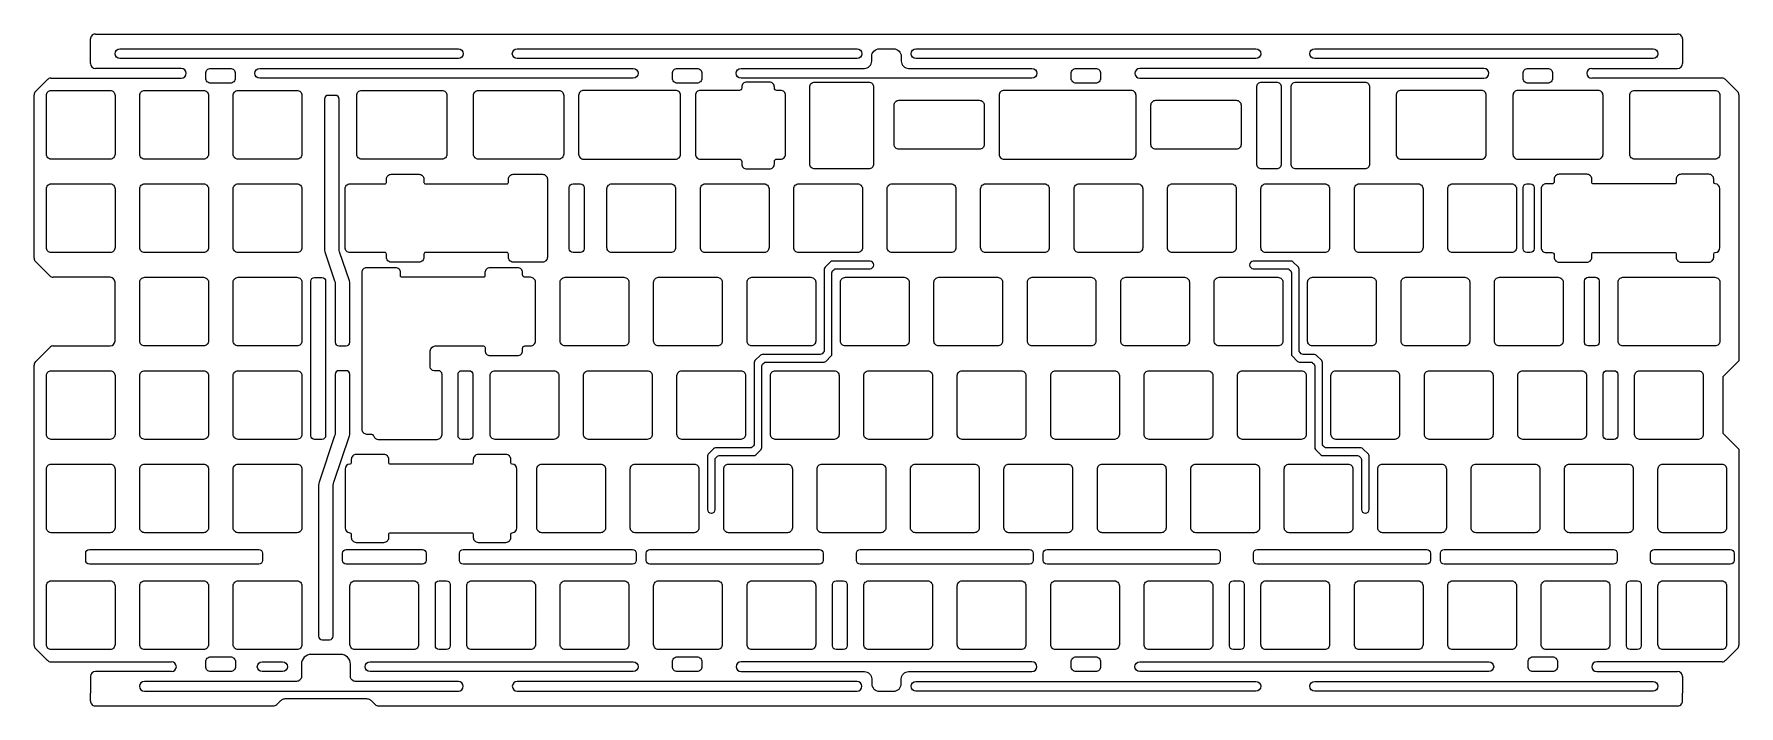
# Model space of a CAD drawing. Header units: millimetres. Extents: x 193 to 540, y 13 to 150.
import ezdxf

# ---------------------------------------------------------------- set-up
doc = ezdxf.new("R2010")
doc.units = ezdxf.units.MM
doc.layers.get('0').update_dxf_attribs({"linetype": 'CONTINUOUS'})

msp = doc.modelspace()

# ---------------------------------------------------------------- linework, layer by layer
for p, q in [((205.08, 150.08), (527.69, 150.08)), ((204.08, 147.51), (204.08, 149.08)), ((204.08, 144.08), (204.08, 147.51)), ((528.69, 149.08), (528.69, 147.51)), ((528.69, 147.51), (528.69, 144.08)), ((222.58, 143.08), (205.08, 143.08)), ((510.19, 143.08), (527.69, 143.08)), ((195.28, 140.79), (192.87, 138.37)), ((195.99, 141.08), (222.58, 141.08)), ((536.78, 141.08), (510.19, 141.08)), ((539.9, 138.37), (537.48, 140.79)), ((192.58, 104.39), (192.58, 137.67)), ((540.19, 137.67), (540.19, 83.43)), ((195.78, 100.77), (192.87, 103.69)), ((208.08, 100.48), (196.49, 100.48)), ((209.08, 87.48), (209.08, 99.48)), ((192.87, 83.27), (195.78, 86.19)), ((196.49, 86.48), (208.08, 86.48)), ((540.19, 83.43), (536.93, 80.17)), ((192.58, 25.48), (192.58, 82.57)), ((536.93, 80.17), (536.93, 68.69)), ((536.93, 68.69), (540.19, 65.43)), ((540.19, 65.43), (540.19, 25.48)), ((192.87, 24.77), (195.28, 22.36)), ((537.48, 22.36), (539.9, 24.77)), ((195.99, 22.07), (220.58, 22.07)), ((536.78, 22.07), (511.19, 22.07)), ((204.08, 19.07), (204.08, 15.64)), ((220.58, 20.07), (205.08, 20.07)), ((511.19, 20.07), (527.69, 20.07)), ((528.69, 19.07), (528.69, 15.64)), ((204.08, 14.07), (204.08, 15.64)), ((242.65, 13.96), (242.19, 13.5)), ((260.11, 14.54), (244.06, 14.54)), ((261.98, 13.5), (261.52, 13.96)), ((528.69, 14.07), (528.69, 15.64)), ((205.08, 13.07), (241.34, 13.07)), ((242.19, 13.5), (242.05, 13.36)), ((262.12, 13.36), (261.98, 13.5)), ((262.82, 13.07), (527.69, 13.07))]:
    msp.add_line(p, q)
for points in [[(210.08, 147.08), (279.08, 147.08, -1), (279.08, 145.08), (210.08, 145.08, -1)], [(291.08, 145.08, -1), (291.08, 147.08), (360.38, 147.08, -1), (360.38, 145.08)], [(396.04, 141.08), (336.73, 141.08, -1), (336.73, 143.08), (361.88, 143.08, 0.414214), (363.38, 144.58), (363.38, 145.57, -0.414214), (364.88, 147.07), (367.88, 147.07, -0.414214), (369.38, 145.57), (369.38, 144.58, 0.414214), (370.88, 143.08), (396.04, 143.08, -1)], [(372.38, 145.08, -1), (372.38, 147.08), (441.69, 147.08, -1), (441.69, 145.08)], [(453.69, 145.08, -1), (453.69, 147.08), (522.69, 147.08, -1), (522.69, 145.08)], [(228.58, 140.08, -0.414214), (227.58, 141.08), (227.58, 142.08, -0.414214), (228.58, 143.08), (232.58, 143.08, -0.414214), (233.58, 142.08), (233.58, 141.08, -0.414214), (232.58, 140.08)], [(238.58, 143.08), (314.73, 143.08, -1), (314.73, 141.08), (238.58, 141.08, -1)], [(323.73, 140.08, -0.414214), (322.73, 141.08), (322.73, 142.08, -0.414214), (323.73, 143.08), (327.73, 143.08, -0.414214), (328.73, 142.08), (328.73, 141.08, -0.414214), (327.73, 140.08)], [(410.04, 141.08, -0.414214), (409.04, 140.08), (405.04, 140.08, -0.414214), (404.04, 141.08), (404.04, 142.08, -0.414214), (405.04, 143.08), (409.04, 143.08, -0.414214), (410.04, 142.08)], [(488.19, 143.08), (418.04, 143.08, 1), (418.04, 141.08), (488.19, 141.08, 1)], [(502.19, 142.08), (502.19, 141.08, -0.414214), (501.19, 140.08), (497.19, 140.08, -0.414214), (496.19, 141.08), (496.19, 142.08, -0.414214), (497.19, 143.08), (501.19, 143.08, -0.414214)], [(327.43, 137.58), (327.43, 125.58, 0.414214), (328.43, 124.58), (336.38, 124.58, -0.414214), (336.88, 124.08), (336.88, 123.58, 0.414214), (337.88, 122.58), (342.53, 122.58, 0.414214), (343.53, 123.58), (343.53, 124.08, -0.414214), (344.03, 124.58), (344.81, 124.58, 0.414214), (345.81, 125.58), (345.81, 137.58, 0.414214), (344.81, 138.58), (344.03, 138.58, -0.414214), (343.53, 139.08), (343.53, 139.28, 0.414214), (342.53, 140.28), (337.88, 140.28, 0.414214), (336.88, 139.28), (336.88, 139.08, -0.414214), (336.38, 138.58), (328.43, 138.58, 0.414214)], [(350.75, 123.58), (350.75, 139.28, -0.414214), (351.75, 140.28), (362.75, 140.28, -0.414214), (363.75, 139.28), (363.75, 123.58, -0.414214), (362.75, 122.58), (351.75, 122.58, -0.414214)], [(446.89, 139.28), (446.89, 123.58, -0.414214), (445.89, 122.58), (442.89, 122.58, -0.414214), (441.89, 123.58), (441.89, 139.28, -0.414214), (442.89, 140.28), (445.89, 140.28, -0.414214)], [(464.89, 139.28), (464.89, 123.58, -0.414214), (463.89, 122.58), (449.89, 122.58, -0.414214), (448.89, 123.58), (448.89, 139.28, -0.414214), (449.89, 140.28), (463.89, 140.28, -0.414214)], [(196.08, 138.58), (208.08, 138.58, -0.414214), (209.08, 137.58), (209.08, 125.58, -0.414214), (208.08, 124.58), (196.08, 124.58, -0.414214), (195.08, 125.58), (195.08, 137.58, -0.414214)], [(214.13, 137.58, -0.414214), (215.13, 138.58), (227.13, 138.58, -0.414214), (228.13, 137.58), (228.13, 125.58, -0.414214), (227.13, 124.58), (215.13, 124.58, -0.414214), (214.13, 125.58)], [(233.18, 137.58, -0.414214), (234.18, 138.58), (246.18, 138.58, -0.414214), (247.18, 137.58), (247.18, 125.58, -0.414214), (246.18, 124.58), (234.18, 124.58, -0.414214), (233.18, 125.58)], [(254.88, 105.65, -0.0816), (254.77, 106.29), (254.77, 136.83, 0.414214), (254.02, 137.58), (252.52, 137.58, 0.414214), (251.77, 136.83), (251.77, 106.29, 0.0816), (251.88, 105.65), (253.86, 99.79, -0.0816), (253.96, 99.15), (253.96, 87.23, 0.414214), (254.71, 86.48), (256.21, 86.48, 0.414214), (256.96, 87.23), (256.96, 99.15, 0.0816), (256.86, 99.79)], [(258.37, 137.58, -0.414214), (259.37, 138.58), (275.75, 138.58, -0.414214), (276.75, 137.58), (276.75, 125.58, -0.414214), (275.75, 124.58), (259.37, 124.58, -0.414214), (258.37, 125.58)], [(282.18, 137.58, -0.414214), (283.18, 138.58), (299.56, 138.58, -0.414214), (300.56, 137.58), (300.56, 125.58, -0.414214), (299.56, 124.58), (283.18, 124.58, -0.414214), (282.18, 125.58)], [(324.38, 125.58), (324.38, 137.58, 0.414214), (323.38, 138.58), (304.61, 138.58, 0.414214), (303.61, 137.58), (303.61, 125.58, 0.414214), (304.61, 124.58), (323.38, 124.58, 0.414214)], [(367.93, 127.58), (367.93, 135.58, -0.414214), (368.93, 136.58), (385.31, 136.58, -0.414214), (386.31, 135.58), (386.31, 127.58, -0.414214), (385.31, 126.58), (368.93, 126.58, -0.414214)], [(417.27, 125.58), (417.27, 137.58, 0.414214), (416.27, 138.58), (390.34, 138.58, 0.414214), (389.34, 137.58), (389.34, 125.58, 0.414214), (390.34, 124.58), (416.27, 124.58, 0.414214)], [(420.3, 127.58), (420.3, 135.58, -0.414214), (421.3, 136.58), (437.68, 136.58, -0.414214), (438.68, 135.58), (438.68, 127.58, -0.414214), (437.68, 126.58), (421.3, 126.58, -0.414214)], [(471.3, 124.58), (487.68, 124.58, 0.414214), (488.68, 125.58), (488.68, 137.58, 0.414214), (487.68, 138.58), (471.3, 138.58, 0.414214), (470.3, 137.58), (470.3, 125.58, 0.414214)], [(495.11, 124.58), (511.49, 124.58, 0.414214), (512.49, 125.58), (512.49, 137.58, 0.414214), (511.49, 138.58), (495.11, 138.58, 0.414214), (494.11, 137.58), (494.11, 125.58, 0.414214)], [(535.31, 138.58, -0.414214), (536.31, 137.58), (536.31, 125.58, -0.414214), (535.31, 124.58), (518.93, 124.58, -0.414214), (517.93, 125.58), (517.93, 137.58, -0.414214), (518.93, 138.58)], [(208.08, 105.53), (196.08, 105.53, -0.414214), (195.08, 106.53), (195.08, 118.53, -0.414214), (196.08, 119.53), (208.08, 119.53, -0.414214), (209.08, 118.53), (209.08, 106.53, -0.414214)], [(228.13, 106.53, -0.414214), (227.13, 105.53), (215.13, 105.53, -0.414214), (214.13, 106.53), (214.13, 118.53, -0.414214), (215.13, 119.53), (227.13, 119.53, -0.414214), (228.13, 118.53)], [(246.18, 105.53), (234.18, 105.53, -0.414214), (233.18, 106.53), (233.18, 118.53, -0.414214), (234.18, 119.53), (246.18, 119.53, -0.414214), (247.18, 118.53), (247.18, 106.53, -0.414214)], [(296.24, 103.57), (290.28, 103.57, -0.414214), (289.28, 104.57), (289.28, 105.23, 0.414214), (288.98, 105.53), (272.36, 105.53, 0.414214), (272.06, 105.23), (272.06, 104.57, -0.414214), (271.06, 103.57), (265.41, 103.57, -0.414214), (264.41, 104.57), (264.41, 105.23, 0.414214), (264.11, 105.53), (256.99, 105.53, -0.414214), (255.99, 106.53), (255.99, 118.53, -0.414214), (256.99, 119.53), (264.11, 119.53, 0.414214), (264.41, 119.83), (264.41, 120.49, -0.414214), (265.41, 121.49), (271.06, 121.49, -0.414214), (272.06, 120.49), (272.06, 119.83, 0.414214), (272.36, 119.53), (288.98, 119.53, 0.414214), (289.28, 119.83), (289.28, 120.49, -0.414214), (290.28, 121.49), (296.24, 121.49, -0.414214), (297.24, 120.49), (297.24, 104.57, -0.414214)], [(304.71, 118.78), (304.71, 106.28, -0.414214), (303.96, 105.53), (302.46, 105.53, -0.414214), (301.71, 106.28), (301.71, 118.78, -0.414214), (302.46, 119.53), (303.96, 119.53, -0.414214)], [(310.38, 119.53), (322.38, 119.53, -0.414214), (323.38, 118.53), (323.38, 106.53, -0.414214), (322.38, 105.53), (310.38, 105.53, -0.414214), (309.38, 106.53), (309.38, 118.53, -0.414214)], [(329.43, 119.53), (341.43, 119.53, -0.414214), (342.43, 118.53), (342.43, 106.53, -0.414214), (341.43, 105.53), (329.43, 105.53, -0.414214), (328.43, 106.53), (328.43, 118.53, -0.414214)], [(348.48, 119.53), (360.48, 119.53, -0.414214), (361.48, 118.53), (361.48, 106.53, -0.414214), (360.48, 105.53), (348.48, 105.53, -0.414214), (347.48, 106.53), (347.48, 118.53, -0.414214)], [(367.53, 119.53), (379.53, 119.53, -0.414214), (380.53, 118.53), (380.53, 106.53, -0.414214), (379.53, 105.53), (367.53, 105.53, -0.414214), (366.53, 106.53), (366.53, 118.53, -0.414214)], [(386.58, 119.53), (398.58, 119.53, -0.414214), (399.58, 118.53), (399.58, 106.53, -0.414214), (398.58, 105.53), (386.58, 105.53, -0.414214), (385.58, 106.53), (385.58, 118.53, -0.414214)], [(405.63, 119.53), (417.63, 119.53, -0.414214), (418.63, 118.53), (418.63, 106.53, -0.414214), (417.63, 105.53), (405.63, 105.53, -0.414214), (404.63, 106.53), (404.63, 118.53, -0.414214)], [(424.68, 119.53), (436.68, 119.53, -0.414214), (437.68, 118.53), (437.68, 106.53, -0.414214), (436.68, 105.53), (424.68, 105.53, -0.414214), (423.68, 106.53), (423.68, 118.53, -0.414214)], [(443.73, 119.53), (455.73, 119.53, -0.414214), (456.73, 118.53), (456.73, 106.53, -0.414214), (455.73, 105.53), (443.73, 105.53, -0.414214), (442.73, 106.53), (442.73, 118.53, -0.414214)], [(462.78, 119.53), (474.78, 119.53, -0.414214), (475.78, 118.53), (475.78, 106.53, -0.414214), (474.78, 105.53), (462.78, 105.53, -0.414214), (461.78, 106.53), (461.78, 118.53, -0.414214)], [(494.83, 106.53, -0.414214), (493.83, 105.53), (481.83, 105.53, -0.414214), (480.83, 106.53), (480.83, 118.53, -0.414214), (481.83, 119.53), (493.83, 119.53, -0.414214), (494.83, 118.53)], [(496.96, 119.53), (497.66, 119.53, -0.414214), (498.41, 118.78), (498.41, 106.28, -0.414214), (497.66, 105.53), (496.96, 105.53, -0.414214), (496.21, 106.28), (496.21, 118.78, -0.414214)], [(535.35, 119.53, -0.401783), (535.06, 119.83), (535.06, 120.49, 0.414214), (534.06, 121.49), (528.41, 121.49, 0.414214), (527.41, 120.49), (527.41, 119.83, -0.414214), (527.11, 119.53), (510.49, 119.53, -0.414214), (510.19, 119.83), (510.19, 120.49, 0.414214), (509.19, 121.49), (503.53, 121.49, 0.414214), (502.53, 120.49), (502.53, 120.03, -0.414214), (502.03, 119.53), (500.88, 119.53, 0.414214), (499.88, 118.53), (499.88, 106.53, 0.414214), (500.88, 105.53), (502.03, 105.53, -0.414214), (502.53, 105.03), (502.53, 104.57, 0.414214), (503.53, 103.57), (509.19, 103.57, 0.414214), (510.19, 104.57), (510.19, 105.23, -0.414214), (510.49, 105.53), (527.11, 105.53, -0.414214), (527.41, 105.23), (527.41, 104.57, 0.414214), (528.41, 103.57), (534.06, 103.57, 0.414214), (535.06, 104.57), (535.06, 105.23, -0.401783), (535.35, 105.53, 0.401783), (536.31, 106.53), (536.31, 118.53, 0.401783)], [(292.67, 100.48, -0.414214), (292.17, 100.98), (292.17, 101.44, 0.414214), (291.17, 102.44), (285.51, 102.44, 0.414214), (284.51, 101.44), (284.51, 100.78, -0.414214), (284.21, 100.48), (267.59, 100.48, -0.414214), (267.29, 100.78), (267.29, 101.44, 0.414214), (266.29, 102.44), (260.37, 102.44, 0.414214), (259.37, 101.44), (259.37, 69.52, 0.414214), (260.37, 68.52), (261.13, 68.52, -0.304121), (261.83, 68.05, 0.304121), (262.75, 67.43), (274.75, 67.43, 0.414214), (275.75, 68.43), (275.75, 80.68, 0.414214), (275, 81.43), (274.12, 81.43, -0.414214), (273.37, 82.18), (273.37, 85.48, -0.412168), (274.36, 86.48), (284.22, 86.48, -0.414214), (284.52, 86.18), (284.52, 85.52, 0.414214), (285.52, 84.52), (291.17, 84.52, 0.414214), (292.17, 85.52), (292.17, 85.98, -0.414214), (292.67, 86.48), (293.8, 86.48, 0.414214), (294.8, 87.48), (294.8, 99.48, 0.414214), (293.8, 100.48)], [(331.44, 63.32, -0.198912), (331.59, 63.68), (331.89, 63.98, -0.198912), (332.25, 64.13), (339.36, 64.13, 0.198912), (339.71, 64.28), (340.82, 65.38, 0.198912), (340.96, 65.74), (340.96, 82.37, -0.198912), (341.11, 82.73), (341.42, 83.03, -0.198912), (341.77, 83.18), (353.64, 83.18, 0.198912), (354, 83.33), (355.11, 84.43, 0.198912), (355.25, 84.79), (355.25, 101.42, -0.198912), (355.4, 101.78), (355.71, 102.08, -0.198912), (356.06, 102.23), (363.03, 102.23, 0.414214), (363.78, 102.98), (363.78, 103.03, 0.414214), (363.03, 103.78), (355.31, 103.78, 0.198912), (354.96, 103.63), (353.85, 102.53, 0.198912), (353.7, 102.17), (353.7, 85.54, -0.198912), (353.56, 85.18), (353.25, 84.88, -0.198912), (352.89, 84.73), (341.02, 84.73, 0.198912), (340.67, 84.58), (339.56, 83.48, 0.198912), (339.41, 83.12), (339.41, 66.49, -0.198912), (339.27, 66.13), (338.96, 65.83, -0.198912), (338.61, 65.68), (331.5, 65.68, 0.198912), (331.14, 65.53), (330.04, 64.43, 0.198912), (329.89, 64.07), (329.89, 53.13, 0.414214), (330.64, 52.38), (330.69, 52.38, 0.414214), (331.44, 53.13)], [(448.14, 102.23, -0.198912), (448.5, 102.08), (448.81, 101.78, -0.198912), (448.95, 101.42), (448.95, 84.79, 0.198912), (449.1, 84.43), (450.21, 83.33, 0.198912), (450.56, 83.18), (452.91, 83.18, -0.198912), (453.26, 83.03), (453.57, 82.73, -0.198912), (453.71, 82.37), (453.71, 65.74, 0.198912), (453.86, 65.38), (454.97, 64.28, 0.198912), (455.32, 64.13), (462.43, 64.13, -0.198912), (462.79, 63.98), (463.09, 63.68, -0.198912), (463.24, 63.32), (463.24, 53.13, 0.414214), (463.99, 52.38), (464.04, 52.38, 0.414214), (464.79, 53.13), (464.79, 64.07, 0.198912), (464.64, 64.43), (463.54, 65.53, 0.198912), (463.18, 65.68), (456.07, 65.68, -0.198912), (455.72, 65.83), (455.41, 66.13, -0.198912), (455.26, 66.49), (455.26, 83.12, 0.198912), (455.12, 83.48), (454.01, 84.58, 0.198912), (453.66, 84.73), (451.31, 84.73, -0.198912), (450.96, 84.88), (450.65, 85.18, -0.198912), (450.5, 85.54), (450.5, 102.17, 0.198912), (450.36, 102.53), (449.25, 103.63, 0.198912), (448.89, 103.78), (441.18, 103.78, 0.414214), (440.43, 103.03), (440.43, 102.98, 0.414214), (441.18, 102.23)], [(227.13, 86.48), (215.13, 86.48, -0.414214), (214.13, 87.48), (214.13, 99.48, -0.414214), (215.13, 100.48), (227.13, 100.48, -0.414214), (228.13, 99.48), (228.13, 87.48, -0.414214)], [(246.18, 86.48), (234.18, 86.48, -0.414214), (233.18, 87.48), (233.18, 99.48, -0.414214), (234.18, 100.48), (246.18, 100.48, -0.414214), (247.18, 99.48), (247.18, 87.48, -0.414214)], [(252.02, 99.68), (252.02, 68.18, -0.414214), (251.27, 67.43), (249.77, 67.43, -0.414214), (249.02, 68.18), (249.02, 99.68, -0.414214), (249.77, 100.43), (251.27, 100.43, -0.414214)], [(299.85, 99.48, -0.414214), (300.85, 100.48), (312.85, 100.48, -0.414214), (313.85, 99.48), (313.85, 87.48, -0.414214), (312.85, 86.48), (300.85, 86.48, -0.414214), (299.85, 87.48)], [(318.9, 99.48, -0.414214), (319.9, 100.48), (331.9, 100.48, -0.414214), (332.9, 99.48), (332.9, 87.48, -0.414214), (331.9, 86.48), (319.9, 86.48, -0.414214), (318.9, 87.48)], [(337.95, 99.48, -0.414214), (338.95, 100.48), (350.95, 100.48, -0.414214), (351.95, 99.48), (351.95, 87.48, -0.414214), (350.95, 86.48), (338.95, 86.48, -0.414214), (337.95, 87.48)], [(357, 99.48, -0.414214), (358, 100.48), (370, 100.48, -0.414214), (371, 99.48), (371, 87.48, -0.414214), (370, 86.48), (358, 86.48, -0.414214), (357, 87.48)], [(376.05, 99.48, -0.414214), (377.05, 100.48), (389.05, 100.48, -0.414214), (390.05, 99.48), (390.05, 87.48, -0.414214), (389.05, 86.48), (377.05, 86.48, -0.414214), (376.05, 87.48)], [(395.1, 99.48, -0.414214), (396.1, 100.48), (408.1, 100.48, -0.414214), (409.1, 99.48), (409.1, 87.48, -0.414214), (408.1, 86.48), (396.1, 86.48, -0.414214), (395.1, 87.48)], [(414.15, 99.48, -0.414214), (415.15, 100.48), (427.15, 100.48, -0.414214), (428.15, 99.48), (428.15, 87.48, -0.414214), (427.15, 86.48), (415.15, 86.48, -0.414214), (414.15, 87.48)], [(433.2, 99.48, -0.414214), (434.2, 100.48), (446.2, 100.48, -0.414214), (447.2, 99.48), (447.2, 87.48, -0.414214), (446.2, 86.48), (434.2, 86.48, -0.414214), (433.2, 87.48)], [(452.25, 99.48, -0.414214), (453.25, 100.48), (465.25, 100.48, -0.414214), (466.25, 99.48), (466.25, 87.48, -0.414214), (465.25, 86.48), (453.25, 86.48, -0.414214), (452.25, 87.48)], [(471.3, 99.48, -0.414214), (472.3, 100.48), (484.3, 100.48, -0.414214), (485.3, 99.48), (485.3, 87.48, -0.414214), (484.3, 86.48), (472.3, 86.48, -0.414214), (471.3, 87.48)], [(490.35, 99.48, -0.414214), (491.35, 100.48), (503.35, 100.48, -0.414214), (504.35, 99.48), (504.35, 87.48, -0.414214), (503.35, 86.48), (491.35, 86.48, -0.414214), (490.35, 87.48)], [(511.71, 99.73), (511.71, 87.23, -0.414214), (510.96, 86.48), (509.46, 86.48, -0.414214), (508.71, 87.23), (508.71, 99.73, -0.414214), (509.46, 100.48), (510.96, 100.48, -0.414214)], [(516.54, 86.48, -0.414214), (515.54, 87.48), (515.54, 99.48, -0.414214), (516.54, 100.48), (535.31, 100.48, -0.414214), (536.31, 99.48), (536.31, 87.48, -0.414214), (535.31, 86.48)], [(196.08, 81.43), (208.08, 81.43, -0.414214), (209.08, 80.43), (209.08, 68.43, -0.414214), (208.08, 67.43), (196.08, 67.43, -0.414214), (195.08, 68.43), (195.08, 80.43, -0.414214)], [(228.13, 68.43, -0.414214), (227.13, 67.43), (215.13, 67.43, -0.414214), (214.13, 68.43), (214.13, 80.43, -0.414214), (215.13, 81.43), (227.13, 81.43, -0.414214), (228.13, 80.43)], [(247.18, 68.43, -0.414214), (246.18, 67.43), (234.18, 67.43, -0.414214), (233.18, 68.43), (233.18, 80.43, -0.414214), (234.18, 81.43), (246.18, 81.43, -0.414214), (247.18, 80.43)], [(253.58, 58.09, -0.0816), (253.69, 58.73), (256.86, 68.12, 0.0816), (256.96, 68.76), (256.96, 80.68, 0.414214), (256.21, 81.43), (254.71, 81.43, 0.414214), (253.96, 80.68), (253.96, 68.76, -0.0816), (253.86, 68.12), (250.69, 58.73, 0.0816), (250.58, 58.09), (250.58, 49.38), (250.58, 36.57), (250.58, 27.32, 0.414214), (251.33, 26.57), (252.83, 26.57, 0.414214), (253.58, 27.32), (253.58, 36.57), (253.58, 49.38)], [(282.02, 80.68), (282.02, 68.18, -0.414214), (281.27, 67.43), (279.77, 67.43, -0.414214), (279.02, 68.18), (279.02, 80.68, -0.414214), (279.77, 81.43), (281.27, 81.43, -0.414214)], [(298.56, 67.43), (286.56, 67.43, -0.414214), (285.56, 68.43), (285.56, 80.43, -0.414214), (286.56, 81.43), (298.56, 81.43, -0.414214), (299.56, 80.43), (299.56, 68.43, -0.414214)], [(317.61, 67.43), (305.61, 67.43, -0.414214), (304.61, 68.43), (304.61, 80.43, -0.414214), (305.61, 81.43), (317.61, 81.43, -0.414214), (318.61, 80.43), (318.61, 68.43, -0.414214)], [(324.66, 81.43), (336.66, 81.43, -0.414214), (337.66, 80.43), (337.66, 68.43, -0.414214), (336.66, 67.43), (324.66, 67.43, -0.414214), (323.66, 68.43), (323.66, 80.43, -0.414214)], [(355.71, 67.43), (343.71, 67.43, -0.414214), (342.71, 68.43), (342.71, 80.43, -0.414214), (343.71, 81.43), (355.71, 81.43, -0.414214), (356.71, 80.43), (356.71, 68.43, -0.414214)], [(361.76, 80.43, -0.414214), (362.76, 81.43), (374.76, 81.43, -0.414214), (375.76, 80.43), (375.76, 68.43, -0.414214), (374.76, 67.43), (362.76, 67.43, -0.414214), (361.76, 68.43)], [(380.81, 80.43, -0.414214), (381.81, 81.43), (393.81, 81.43, -0.414214), (394.81, 80.43), (394.81, 68.43, -0.414214), (393.81, 67.43), (381.81, 67.43, -0.414214), (380.81, 68.43)], [(399.86, 80.43, -0.414214), (400.86, 81.43), (412.86, 81.43, -0.414214), (413.86, 80.43), (413.86, 68.43, -0.414214), (412.86, 67.43), (400.86, 67.43, -0.414214), (399.86, 68.43)], [(418.91, 80.43, -0.414214), (419.91, 81.43), (431.91, 81.43, -0.414214), (432.91, 80.43), (432.91, 68.43, -0.414214), (431.91, 67.43), (419.91, 67.43, -0.414214), (418.91, 68.43)], [(438.96, 81.43), (450.96, 81.43, -0.414214), (451.96, 80.43), (451.96, 68.43, -0.414214), (450.96, 67.43), (438.96, 67.43, -0.414214), (437.96, 68.43), (437.96, 80.43, -0.414214)], [(470.01, 67.43), (458.01, 67.43, -0.414214), (457.01, 68.43), (457.01, 80.43, -0.414214), (458.01, 81.43), (470.01, 81.43, -0.414214), (471.01, 80.43), (471.01, 68.43, -0.414214)], [(489.06, 67.43), (477.06, 67.43, -0.414214), (476.06, 68.43), (476.06, 80.43, -0.414214), (477.06, 81.43), (489.06, 81.43, -0.414214), (490.06, 80.43), (490.06, 68.43, -0.414214)], [(508.11, 67.43), (496.11, 67.43, -0.414214), (495.11, 68.43), (495.11, 80.43, -0.414214), (496.11, 81.43), (508.11, 81.43, -0.414214), (509.11, 80.43), (509.11, 68.43, -0.414214)], [(513.27, 81.43), (514.77, 81.43, -0.414214), (515.52, 80.68), (515.52, 68.18, -0.414214), (514.77, 67.43), (513.27, 67.43, -0.414214), (512.52, 68.18), (512.52, 80.68, -0.414214)], [(518.93, 80.43, -0.414214), (519.93, 81.43), (531.93, 81.43, -0.414214), (532.93, 80.43), (532.93, 68.43, -0.414214), (531.93, 67.43), (519.93, 67.43, -0.414214), (518.93, 68.43)], [(257.25, 62.68, -0.404943), (256.96, 62.38, 0.404943), (255.99, 61.38), (255.99, 49.38, 0.404943), (256.96, 48.38, -0.404943), (257.25, 48.08), (257.25, 47.42, 0.414214), (258.25, 46.42), (263.9, 46.42, 0.414214), (264.9, 47.42), (264.9, 48.08, -0.414214), (265.2, 48.38), (281.82, 48.38, -0.414214), (282.12, 48.08), (282.12, 47.42, 0.414214), (283.12, 46.42), (288.78, 46.42, 0.414214), (289.78, 47.42), (289.78, 48.08, -0.404943), (290.07, 48.38, 0.404943), (291.04, 49.38), (291.04, 61.38, 0.404943), (290.07, 62.38, -0.404943), (289.78, 62.68), (289.78, 63.34, 0.414214), (288.78, 64.34), (283.12, 64.34, 0.414214), (282.12, 63.34), (282.12, 62.68, -0.414214), (281.82, 62.38), (265.2, 62.38, -0.414214), (264.9, 62.68), (264.9, 63.34, 0.414214), (263.9, 64.34), (258.25, 64.34, 0.414214), (257.25, 63.34)], [(196.08, 62.38), (208.08, 62.38, -0.414214), (209.08, 61.38), (209.08, 49.38, -0.414214), (208.08, 48.38), (196.08, 48.38, -0.414214), (195.08, 49.38), (195.08, 61.38, -0.414214)], [(214.13, 61.38, -0.414214), (215.13, 62.38), (227.13, 62.38, -0.414214), (228.13, 61.38), (228.13, 49.38, -0.414214), (227.13, 48.38), (215.13, 48.38, -0.414214), (214.13, 49.38)], [(233.18, 61.38, -0.414214), (234.18, 62.38), (246.18, 62.38, -0.414214), (247.18, 61.38), (247.18, 49.38, -0.414214), (246.18, 48.38), (234.18, 48.38, -0.414214), (233.18, 49.38)], [(296.09, 62.38), (308.09, 62.38, -0.414214), (309.09, 61.38), (309.09, 49.38, -0.414214), (308.09, 48.38), (296.09, 48.38, -0.414214), (295.09, 49.38), (295.09, 61.38, -0.414214)], [(315.14, 62.38), (327.14, 62.38, -0.414214), (328.14, 61.38), (328.14, 49.38, -0.414214), (327.14, 48.38), (315.14, 48.38, -0.414214), (314.14, 49.38), (314.14, 61.38, -0.414214)], [(334.19, 62.38), (346.19, 62.38, -0.414214), (347.19, 61.38), (347.19, 49.38, -0.414214), (346.19, 48.38), (334.19, 48.38, -0.414214), (333.19, 49.38), (333.19, 61.38, -0.414214)], [(352.24, 61.38, -0.414214), (353.24, 62.38), (365.24, 62.38, -0.414214), (366.24, 61.38), (366.24, 49.38, -0.414214), (365.24, 48.38), (353.24, 48.38, -0.414214), (352.24, 49.38)], [(384.29, 48.38), (372.29, 48.38, -0.414214), (371.29, 49.38), (371.29, 61.38, -0.414214), (372.29, 62.38), (384.29, 62.38, -0.414214), (385.29, 61.38), (385.29, 49.38, -0.414214)], [(403.34, 48.38), (391.34, 48.38, -0.414214), (390.34, 49.38), (390.34, 61.38, -0.414214), (391.34, 62.38), (403.34, 62.38, -0.414214), (404.34, 61.38), (404.34, 49.38, -0.414214)], [(410.39, 62.38), (422.39, 62.38, -0.414214), (423.39, 61.38), (423.39, 49.38, -0.414214), (422.39, 48.38), (410.39, 48.38, -0.414214), (409.39, 49.38), (409.39, 61.38, -0.414214)], [(429.44, 62.38), (441.44, 62.38, -0.414214), (442.44, 61.38), (442.44, 49.38, -0.414214), (441.44, 48.38), (429.44, 48.38, -0.414214), (428.44, 49.38), (428.44, 61.38, -0.414214)], [(448.49, 62.38), (460.49, 62.38, -0.414214), (461.49, 61.38), (461.49, 49.38, -0.414214), (460.49, 48.38), (448.49, 48.38, -0.414214), (447.49, 49.38), (447.49, 61.38, -0.414214)], [(467.54, 62.38), (479.54, 62.38, -0.414214), (480.54, 61.38), (480.54, 49.38, -0.414214), (479.54, 48.38), (467.54, 48.38, -0.414214), (466.54, 49.38), (466.54, 61.38, -0.414214)], [(486.59, 62.38), (498.59, 62.38, -0.414214), (499.59, 61.38), (499.59, 49.38, -0.414214), (498.59, 48.38), (486.59, 48.38, -0.414214), (485.59, 49.38), (485.59, 61.38, -0.414214)], [(505.64, 62.38), (517.64, 62.38, -0.414214), (518.64, 61.38), (518.64, 49.38, -0.414214), (517.64, 48.38), (505.64, 48.38, -0.414214), (504.64, 49.38), (504.64, 61.38, -0.414214)], [(523.69, 61.38, -0.414214), (524.69, 62.38), (536.69, 62.38, -0.414214), (537.69, 61.38), (537.69, 49.38, -0.414214), (536.69, 48.38), (524.69, 48.38, -0.414214), (523.69, 49.38)], [(238.4, 41.97), (203.85, 41.97, -0.414214), (203.1, 42.72), (203.1, 44.22, -0.414214), (203.85, 44.97), (238.4, 44.97, -0.414214), (239.15, 44.22), (239.15, 42.72, -0.414214)], [(271.74, 44.97, -0.414214), (272.49, 44.22), (272.49, 42.72, -0.414214), (271.74, 41.97), (256.24, 41.97, -0.414214), (255.49, 42.72), (255.49, 44.22, -0.414214), (256.24, 44.97)], [(314.6, 41.97), (280.05, 41.97, -0.414214), (279.3, 42.72), (279.3, 44.22, -0.414214), (280.05, 44.97), (314.6, 44.97, -0.414214), (315.35, 44.22), (315.35, 42.72, -0.414214)], [(353.45, 44.22), (353.45, 42.72, -0.414214), (352.7, 41.97), (318.15, 41.97, -0.414214), (317.4, 42.72), (317.4, 44.22, -0.414214), (318.15, 44.97), (352.7, 44.97, -0.414214)], [(395.56, 41.97), (361.01, 41.97, -0.414214), (360.26, 42.72), (360.26, 44.22, -0.414214), (361.01, 44.97), (395.56, 44.97, -0.414214), (396.31, 44.22), (396.31, 42.72, -0.414214)], [(434.41, 44.22), (434.41, 42.72, -0.414214), (433.66, 41.97), (399.11, 41.97, -0.414214), (398.36, 42.72), (398.36, 44.22, -0.414214), (399.11, 44.97), (433.66, 44.97, -0.414214)], [(476.53, 41.97), (441.98, 41.97, -0.414214), (441.23, 42.72), (441.23, 44.22, -0.414214), (441.98, 44.97), (476.53, 44.97, -0.414214), (477.28, 44.22), (477.28, 42.72, -0.414214)], [(515.38, 44.22), (515.38, 42.72, -0.414214), (514.63, 41.97), (480.08, 41.97, -0.414214), (479.33, 42.72), (479.33, 44.22, -0.414214), (480.08, 44.97), (514.63, 44.97, -0.414214)], [(538.44, 44.97, -0.414214), (539.19, 44.22), (539.19, 42.72, -0.414214), (538.44, 41.97), (522.94, 41.97, -0.414214), (522.19, 42.72), (522.19, 44.22, -0.414214), (522.94, 44.97)], [(196.08, 38.57), (208.08, 38.57, -0.414214), (209.08, 37.57), (209.08, 25.57, -0.414214), (208.08, 24.57), (196.08, 24.57, -0.414214), (195.08, 25.57), (195.08, 37.57, -0.414214)], [(227.13, 24.57), (215.13, 24.57, -0.414214), (214.13, 25.57), (214.13, 37.57, -0.414214), (215.13, 38.57), (227.13, 38.57, -0.414214), (228.13, 37.57), (228.13, 25.57, -0.414214)], [(246.18, 24.57), (234.18, 24.57, -0.414214), (233.18, 25.57), (233.18, 37.57, -0.414214), (234.18, 38.57), (246.18, 38.57, -0.414214), (247.18, 37.57), (247.18, 25.57, -0.414214)], [(269.99, 38.57, -0.414214), (270.99, 37.57), (270.99, 25.57, -0.414214), (269.99, 24.57), (257.99, 24.57, -0.414214), (256.99, 25.57), (256.99, 37.57, -0.414214), (257.99, 38.57)], [(275.15, 38.57), (276.65, 38.57, -0.414214), (277.4, 37.82), (277.4, 25.32, -0.414214), (276.65, 24.57), (275.15, 24.57, -0.414214), (274.4, 25.32), (274.4, 37.82, -0.414214)], [(281.8, 38.57), (293.8, 38.57, -0.414214), (294.8, 37.57), (294.8, 25.57, -0.414214), (293.8, 24.57), (281.8, 24.57, -0.414214), (280.8, 25.57), (280.8, 37.57, -0.414214)], [(312.85, 24.57), (300.85, 24.57, -0.414214), (299.85, 25.57), (299.85, 37.57, -0.414214), (300.85, 38.57), (312.85, 38.57, -0.414214), (313.85, 37.57), (313.85, 25.57, -0.414214)], [(319.9, 38.57), (331.9, 38.57, -0.414214), (332.9, 37.57), (332.9, 25.57, -0.414214), (331.9, 24.57), (319.9, 24.57, -0.414214), (318.9, 25.57), (318.9, 37.57, -0.414214)], [(338.95, 38.57), (350.95, 38.57, -0.414214), (351.95, 37.57), (351.95, 25.57, -0.414214), (350.95, 24.57), (338.95, 24.57, -0.414214), (337.95, 25.57), (337.95, 37.57, -0.414214)], [(356.11, 38.57), (357.61, 38.57, -0.414214), (358.36, 37.82), (358.36, 25.32, -0.414214), (357.61, 24.57), (356.11, 24.57, -0.414214), (355.36, 25.32), (355.36, 37.82, -0.414214)], [(362.76, 38.57), (374.76, 38.57, -0.414214), (375.76, 37.57), (375.76, 25.57, -0.414214), (374.76, 24.57), (362.76, 24.57, -0.414214), (361.76, 25.57), (361.76, 37.57, -0.414214)], [(381.81, 38.57), (393.81, 38.57, -0.414214), (394.81, 37.57), (394.81, 25.57, -0.414214), (393.81, 24.57), (381.81, 24.57, -0.414214), (380.81, 25.57), (380.81, 37.57, -0.414214)], [(400.86, 38.57), (412.86, 38.57, -0.414214), (413.86, 37.57), (413.86, 25.57, -0.414214), (412.86, 24.57), (400.86, 24.57, -0.414214), (399.86, 25.57), (399.86, 37.57, -0.414214)], [(419.91, 38.57), (431.91, 38.57, -0.414214), (432.91, 37.57), (432.91, 25.57, -0.414214), (431.91, 24.57), (419.91, 24.57, -0.414214), (418.91, 25.57), (418.91, 37.57, -0.414214)], [(437.07, 38.57), (438.57, 38.57, -0.414214), (439.32, 37.82), (439.32, 25.32, -0.414214), (438.57, 24.57), (437.07, 24.57, -0.414214), (436.32, 25.32), (436.32, 37.82, -0.414214)], [(443.73, 38.57), (455.73, 38.57, -0.414214), (456.73, 37.57), (456.73, 25.57, -0.414214), (455.73, 24.57), (443.73, 24.57, -0.414214), (442.73, 25.57), (442.73, 37.57, -0.414214)], [(462.78, 38.57), (474.78, 38.57, -0.414214), (475.78, 37.57), (475.78, 25.57, -0.414214), (474.78, 24.57), (462.78, 24.57, -0.414214), (461.78, 25.57), (461.78, 37.57, -0.414214)], [(481.83, 38.57), (493.83, 38.57, -0.414214), (494.83, 37.57), (494.83, 25.57, -0.414214), (493.83, 24.57), (481.83, 24.57, -0.414214), (480.83, 25.57), (480.83, 37.57, -0.414214)], [(500.88, 38.57), (512.88, 38.57, -0.414214), (513.88, 37.57), (513.88, 25.57, -0.414214), (512.88, 24.57), (500.88, 24.57, -0.414214), (499.88, 25.57), (499.88, 37.57, -0.414214)], [(518.03, 38.57), (519.53, 38.57, -0.414214), (520.28, 37.82), (520.28, 25.32, -0.414214), (519.53, 24.57), (518.03, 24.57, -0.414214), (517.28, 25.32), (517.28, 37.82, -0.414214)], [(537.69, 37.57), (537.69, 25.57, -0.414214), (536.69, 24.57), (524.69, 24.57, -0.414214), (523.69, 25.57), (523.69, 37.57, -0.414214), (524.69, 38.57), (536.69, 38.57, -0.414214)], [(215.08, 16.07), (279.08, 16.07, 1), (279.08, 18.07), (258.09, 18.07, -0.414214), (257.09, 19.07), (257.09, 21.57, 0.414214), (255.09, 23.57), (249.09, 23.57, 0.414214), (247.09, 21.57), (247.09, 19.07, -0.414214), (246.09, 18.07), (215.08, 18.07, 1)], [(232.63, 20.07), (228.58, 20.07, -0.414214), (227.58, 21.07), (227.58, 22.07, -0.414214), (228.58, 23.07), (232.63, 23.07, -0.414214), (233.63, 22.07), (233.63, 21.07, -0.414214)], [(239.09, 22.07), (243.23, 22.07, -1), (243.23, 20.07), (239.09, 20.07, -1)], [(314.73, 22.07, -1), (314.73, 20.07), (261.09, 20.07, -1), (261.09, 22.07)], [(323.73, 23.07), (327.73, 23.07, -0.414214), (328.73, 22.07), (328.73, 21.07, -0.414214), (327.73, 20.07), (323.73, 20.07, -0.414214), (322.73, 21.07), (322.73, 22.07, -0.414214)], [(361.88, 20.07, -0.414214), (363.38, 18.57), (363.38, 17.57, 0.414214), (364.88, 16.07), (367.88, 16.07, 0.414214), (369.38, 17.57), (369.38, 18.57, -0.414214), (370.88, 20.07), (396.04, 20.07, 1), (396.04, 22.07), (336.73, 22.07, 1), (336.73, 20.07)], [(405.04, 23.07), (409.04, 23.07, -0.414214), (410.04, 22.07), (410.04, 21.07, -0.414214), (409.04, 20.07), (405.04, 20.07, -0.414214), (404.04, 21.07), (404.04, 22.07, -0.414214)], [(418.04, 22.07), (489.19, 22.07, -1), (489.19, 20.07), (418.04, 20.07, -1)], [(497.19, 21.07), (497.19, 22.07, -0.414214), (498.19, 23.07), (502.19, 23.07, -0.414214), (503.19, 22.07), (503.19, 21.07, -0.414214), (502.19, 20.07), (498.19, 20.07, -0.414214)], [(360.38, 18.07), (291.08, 18.07, 1), (291.08, 16.07), (360.38, 16.07, 1)], [(372.38, 18.07), (441.69, 18.07, -1), (441.69, 16.07), (372.38, 16.07, -1)], [(453.69, 18.07), (522.69, 18.07, -1), (522.69, 16.07), (453.69, 16.07, -1)]]:
    msp.add_lwpolyline(points, format="xyb", close=True)
for centre, start, end in [((205.08, 149.08), 90, 145.1651), ((527.69, 149.08), 34.8349, 90), ((205.08, 144.08), 180, 270), ((222.58, 142.08), -90, 90), ((510.19, 142.08), 90, 270), ((527.69, 144.08), -90, 0), ((195.99, 140.08), 90, 135), ((536.78, 140.08), 45, 90), ((193.58, 137.67), 135, 180), ((539.19, 137.67), 0, 45), ((193.58, 104.39), 180, 225), ((196.49, 101.48), 225, 270), ((208.08, 99.48), 0, 90), ((208.08, 87.48), -90, 0), ((196.49, 85.48), 90, 135), ((193.58, 82.57), 135, 180), ((193.58, 25.48), 180, 225), ((539.19, 25.48), -45, 0), ((195.99, 23.07), 225, 270), ((220.58, 21.07), -90, 90), ((511.19, 21.07), 90, 270), ((536.78, 23.07), 270, 315), ((205.08, 19.07), 90, 180), ((527.69, 19.07), 0, 90), ((205.08, 14.07), 214.8349, 270), ((241.34, 14.07), 270, 315), ((262.82, 14.07), 225, 270), ((527.69, 14.07), 270, 325.1651)]:
    msp.add_arc(centre, 1, start, end)
for points, knots in [([(204.26, 149.65), (204.22, 149.59), (204.18, 149.53), (204.1, 149.34), (204.08, 149.21), (204.08, 149.08)], [-0.57704523, -0.57704523, -0.57704523, -0.57704523, -0.55027687, -0.55027687, -0.50910926, -0.50910926, -0.50910926, -0.50910926]), ([(528.69, 149.08), (528.69, 149.21), (528.66, 149.34), (528.59, 149.53), (528.55, 149.59), (528.51, 149.65)], [-0.20390516, -0.20390516, -0.20390516, -0.20390516, -0.16273755, -0.16273755, -0.13596919, -0.13596919, -0.13596919, -0.13596919]), ([(204.08, 14.07), (204.08, 13.94), (204.1, 13.81), (204.18, 13.62), (204.22, 13.56), (204.26, 13.5)], [-0.20390516, -0.20390516, -0.20390516, -0.20390516, -0.16273755, -0.16273755, -0.13596919, -0.13596919, -0.13596919, -0.13596919]), ([(244.06, 14.54), (243.84, 14.54), (243.6, 14.5), (243.16, 14.35), (242.96, 14.23), (242.74, 14.05), (242.69, 14), (242.65, 13.96)], [0.9893524, 0.9893524, 0.9893524, 0.9893524, 1.055352, 1.055352, 1.1213516, 1.1213516, 1.1408607, 1.1408607, 1.1408607, 1.1408607]), ([(261.52, 13.96), (261.47, 14), (261.42, 14.05), (261.21, 14.23), (261, 14.35), (260.56, 14.5), (260.33, 14.54), (260.11, 14.54)], [0.8378441, 0.8378441, 0.8378441, 0.8378441, 0.8573532, 0.8573532, 0.9233528, 0.9233528, 0.9893524, 0.9893524, 0.9893524, 0.9893524]), ([(528.51, 13.5), (528.55, 13.56), (528.59, 13.62), (528.66, 13.81), (528.69, 13.94), (528.69, 14.07)], [-0.57704523, -0.57704523, -0.57704523, -0.57704523, -0.55027687, -0.55027687, -0.50910926, -0.50910926, -0.50910926, -0.50910926])]:
    msp.add_open_spline(points, degree=3, knots=knots)

doc.saveas('drawing.dxf')
